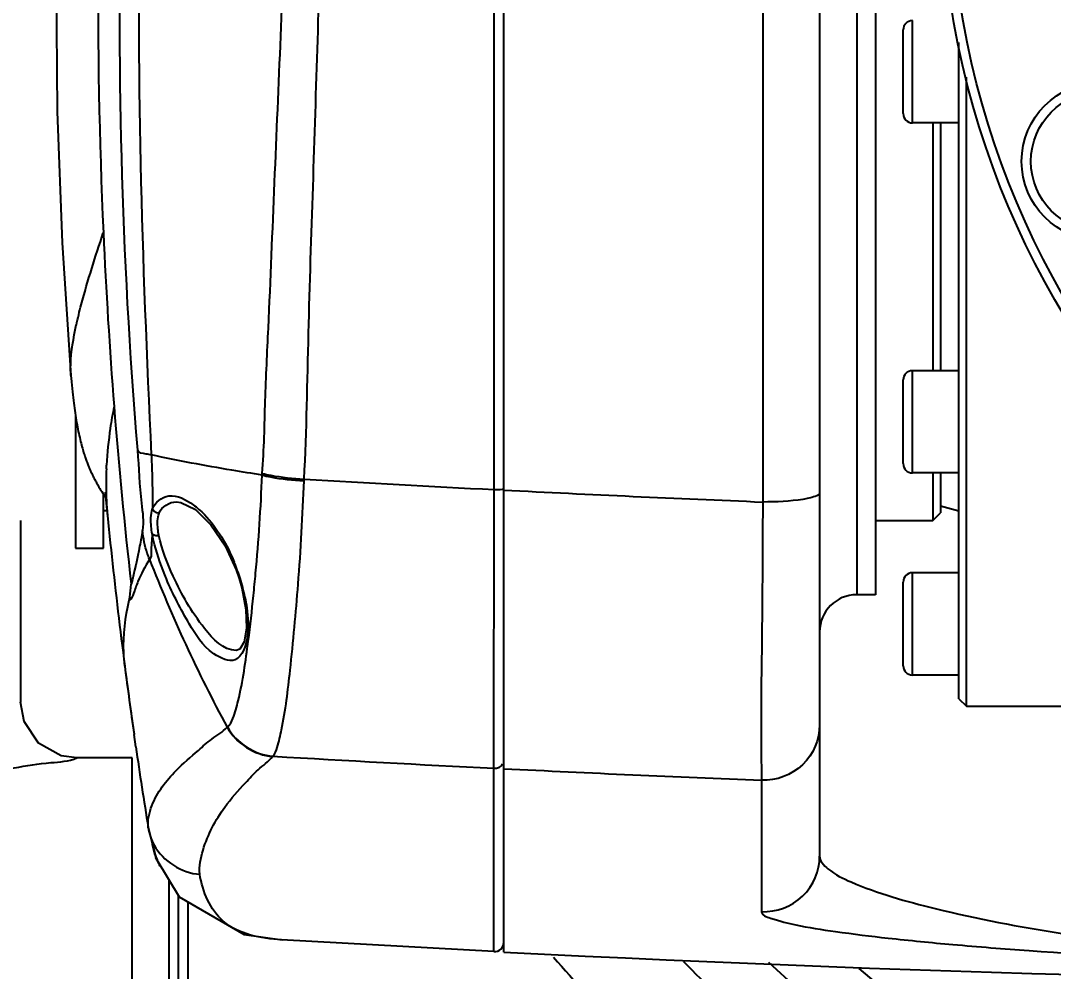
# Model space of a CAD drawing. Header units: millimetres. Extents: x 7426 to 8740, y 124 to 421.
# Drawn here: x 7938.544 to 7941.323, y 300.994 to 303.551 of the extents above; entities that cross this region are included whole.
import ezdxf

# ---------------------------------------------------------------- set-up
doc = ezdxf.new("R2010")
doc.units = ezdxf.units.MM
for name, color, linetype in [('外形图', 7, 'Continuous'), ('多重引线', 7, 'Continuous'), ('尺寸标注', 7, 'Continuous')]:
    doc.layers.add(name, color=color, linetype=linetype)
doc.styles.add('微软雅黑', font='msyh.ttc')
doc.dimstyles.new('尺寸标注_1_20比例', dxfattribs={"dimtxt": 2.1, "dimasz": 1.7, "dimexe": 0.5, "dimexo": 0.4, "dimgap": 0.5, "dimtad": 1, "dimdec": 1, "dimlfac": 20, "dimdsep": 46, "dimtxsty": '微软雅黑', "dimcen": 0.09, "dimadec": 0, "dimazin": 0, "dimtp": 0.01, "dimtm": 0.01, "dimtfac": 1, "dimtdec": 1, "dimtofl": 0, "dimtmove": 0, "dimatfit": 3, "dimfxl": 1, "dimtolj": 1, "dimarcsym": 0})

# ---------------------------------------------------------------- blocks, each defined once
blk = doc.blocks.new('*D1015')
at = {"layer": 'Defpoints', "color": 0}
for p in [(7955.019, 314.0922), (7955.019, 297.9355), (7930.6433, 285.6271)]:
    blk.add_point(p, dxfattribs=at)
at = {"layer": '尺寸标注', "color": 0, "linetype": 'Continuous', "lineweight": -2}
for p, q in [((7930.6433, 286.0271), (7930.6433, 314.5922)), ((7955.019, 298.3355), (7955.019, 314.5922)), ((7932.3433, 314.0922), (7953.319, 314.0922))]:
    blk.add_line(p, q, dxfattribs=at)
at = {"layer": '尺寸标注', "color": 0}
for points in [[(7932.3433, 314.3755), (7932.3433, 313.8088), (7930.6433, 314.0922)], [(7953.319, 313.8088), (7953.319, 314.3755), (7955.019, 314.0922)]]:
    blk.add_solid(points, dxfattribs=at)
at = {"layer": '尺寸标注', "color": 0, "insert": (7942.8312, 315.6781), "char_height": 2.1, "attachment_point": 5, "style": '微软雅黑'}
blk.add_mtext('\\A1;\\A1;487.5', dxfattribs=at)
blk = doc.blocks.new('*D1252')
at = {"layer": 'Defpoints', "color": 0}
for p in [(7955.019, 321.2126), (7955.019, 294.4815), (7929.7433, 267.4557)]:
    blk.add_point(p, dxfattribs=at)
at = {"layer": '多重引线', "color": 0, "lineweight": -2}
for p, q in [((7929.7433, 267.8557), (7929.7433, 321.7126)), ((7955.019, 294.8815), (7955.019, 321.7126)), ((7931.4433, 321.2126), (7953.319, 321.2126))]:
    blk.add_line(p, q, dxfattribs=at)
at = {"layer": '多重引线', "color": 0}
for points in [[(7931.4433, 321.496), (7931.4433, 320.9293), (7929.7433, 321.2126)], [(7953.319, 320.9293), (7953.319, 321.496), (7955.019, 321.2126)]]:
    blk.add_solid(points, dxfattribs=at)
at = {"layer": '多重引线', "color": 0, "insert": (7942.3812, 322.7986), "char_height": 2.1, "attachment_point": 5, "style": '微软雅黑'}
blk.add_mtext('\\A1;505.5', dxfattribs=at)

msp = doc.modelspace()

# ---------------------------------------------------------------- linework, layer by layer
at = {"layer": '外形图', "color": 0, "linetype": 'Continuous'}
for p, q in [((7940.6936, 306.6417), (7940.6936, 301.304)), ((7939.8436, 301.0455), (7939.8436, 306.4372)), ((7940.7936, 305.9069), (7940.7936, 302.0067)), ((7940.8436, 305.9069), (7940.8436, 302.0067)), ((7940.5406, 305.5379), (7940.5406, 302.2561)), ((7939.8179, 302.2896), (7939.8179, 305.5048)), ((7940.9186, 303.3008), (7940.9186, 303.5258)), ((7940.9436, 303.2758), (7940.9436, 303.5508)), ((7941.0686, 303.4133), (7941.0686, 303.4916)), ((7941.0686, 303.3326), (7941.0686, 303.4133)), ((7941.0886, 301.7067), (7941.0886, 303.3985)), ((7941.0686, 302.4254), (7941.0686, 303.3326)), ((7941.0686, 303.2758), (7940.9436, 303.2758)), ((7940.9986, 303.2758), (7940.9986, 302.6093)), ((7941.0186, 303.2758), (7941.0186, 302.6093)), ((7938.6549, 302.9534), (7938.6788, 302.596)), ((7940.9436, 302.3343), (7940.9436, 302.6093)), ((7941.0686, 302.6093), (7940.9436, 302.6093)), ((7938.6788, 302.5959), (7938.6794, 302.5891)), ((7938.6794, 302.5891), (7938.6802, 302.5797)), ((7938.6802, 302.5797), (7938.6811, 302.5703)), ((7940.9186, 302.3593), (7940.9186, 302.5843)), ((7938.6811, 302.5703), (7938.682, 302.5612)), ((7938.682, 302.5612), (7938.6828, 302.5526)), ((7938.6828, 302.5526), (7938.6837, 302.5445)), ((7938.6837, 302.5445), (7938.6846, 302.5368)), ((7938.6846, 302.5368), (7938.6855, 302.5294)), ((7938.6855, 302.5294), (7938.6863, 302.5223)), ((7938.6863, 302.5223), (7938.6872, 302.5154)), ((7938.6872, 302.5154), (7938.6881, 302.5087)), ((7938.6881, 302.5087), (7938.689, 302.5021)), ((7938.689, 302.5021), (7938.69, 302.4957)), ((7938.69, 302.4957), (7938.691, 302.4892)), ((7938.691, 302.4892), (7938.692, 302.4829)), ((7938.6911, 302.4887), (7938.6911, 302.1317)), ((7938.692, 302.4829), (7938.693, 302.4766)), ((7938.693, 302.4766), (7938.6941, 302.4703)), ((7938.6941, 302.4703), (7938.6952, 302.4641)), ((7938.6952, 302.4641), (7938.6964, 302.458)), ((7938.6964, 302.458), (7938.6975, 302.452)), ((7938.6975, 302.452), (7938.6987, 302.4461)), ((7938.6987, 302.4461), (7938.6999, 302.4403)), ((7938.6999, 302.4403), (7938.7012, 302.4347)), ((7938.7012, 302.4347), (7938.7024, 302.4293)), ((7938.7024, 302.4293), (7938.7036, 302.4241)), ((7938.7036, 302.4241), (7938.7048, 302.419)), ((7938.7048, 302.419), (7938.7061, 302.4142)), ((7938.7061, 302.4142), (7938.7073, 302.4096)), ((7941.0686, 302.3458), (7941.0686, 302.4254)), ((7938.7073, 302.4096), (7938.7084, 302.4052)), ((7938.7084, 302.4052), (7938.7096, 302.4011)), ((7938.7096, 302.4011), (7938.7107, 302.3971)), ((7938.7107, 302.3971), (7938.7118, 302.3933)), ((7938.7118, 302.3933), (7938.7129, 302.3897)), ((7938.7129, 302.3897), (7938.714, 302.3863)), ((7938.714, 302.3863), (7938.715, 302.383)), ((7938.715, 302.383), (7938.7161, 302.3799)), ((7938.7161, 302.3799), (7938.7171, 302.3769)), ((7938.7171, 302.3769), (7938.7181, 302.374)), ((7938.7181, 302.374), (7938.719, 302.3712)), ((7938.719, 302.3712), (7938.72, 302.3684)), ((7938.72, 302.3684), (7938.721, 302.3658)), ((7938.7224, 302.362), (7938.7233, 302.3595)), ((7938.7233, 302.3595), (7938.7243, 302.3571)), ((7938.7243, 302.3571), (7938.7252, 302.3547)), ((7938.7252, 302.3547), (7938.7262, 302.3524)), ((7938.7262, 302.3524), (7938.7271, 302.3501)), ((7938.7271, 302.3501), (7938.7281, 302.3479)), ((7938.7281, 302.3479), (7938.729, 302.3456)), ((7938.729, 302.3456), (7938.73, 302.3434)), ((7938.73, 302.3434), (7938.7309, 302.3413)), ((7938.7309, 302.3413), (7938.7319, 302.3391)), ((7938.7319, 302.3391), (7938.7328, 302.337)), ((7938.7328, 302.337), (7938.7338, 302.3349)), ((7938.7338, 302.3349), (7938.7348, 302.3328)), ((7938.7348, 302.3328), (7938.7358, 302.3307)), ((7938.7358, 302.3307), (7938.7368, 302.3286)), ((7938.7743, 302.3453), (7938.7748, 302.3553)), ((7939.1933, 302.3286), (7939.1937, 302.3329)), ((7941.0686, 302.3343), (7940.9436, 302.3343)), ((7940.9986, 302.3343), (7940.9986, 302.2067)), ((7941.0186, 302.3343), (7941.0186, 302.2267)), ((7941.0686, 301.8234), (7941.0686, 302.3458)), ((7938.7368, 302.3286), (7938.7379, 302.3265)), ((7938.7379, 302.3265), (7938.7389, 302.3243)), ((7938.7389, 302.3243), (7938.74, 302.3222)), ((7938.7417, 302.319), (7938.7428, 302.3168)), ((7938.7428, 302.3168), (7938.744, 302.3146)), ((7938.744, 302.3146), (7938.7452, 302.3123)), ((7938.7452, 302.3123), (7938.7465, 302.31)), ((7938.7465, 302.31), (7938.7479, 302.3075)), ((7938.7479, 302.3075), (7938.7493, 302.305)), ((7938.7493, 302.305), (7938.7508, 302.3024)), ((7938.7508, 302.3024), (7938.7525, 302.2996)), ((7939.3061, 302.3135), (7939.3064, 302.3179)), ((7938.7525, 302.2996), (7938.7543, 302.2964)), ((7938.7543, 302.2964), (7938.7566, 302.2928)), ((7938.7645, 302.2801), (7938.767, 302.2762)), ((7938.7661, 302.1317), (7938.7661, 302.2777)), ((7938.767, 302.2762), (7938.7724, 302.268)), ((7938.7707, 302.2823), (7938.7707, 302.2823)), ((7938.7707, 302.2823), (7938.7707, 302.2821)), ((7938.7707, 302.2821), (7938.7708, 302.2816)), ((7938.7708, 302.2816), (7938.7709, 302.2808)), ((7938.7709, 302.2808), (7938.771, 302.2797)), ((7938.771, 302.2797), (7938.7712, 302.278)), ((7938.7712, 302.278), (7938.7715, 302.2759)), ((7938.7715, 302.2759), (7938.7718, 302.273)), ((7939.8173, 301.5401), (7939.8179, 302.2896)), ((7938.7718, 302.273), (7938.7723, 302.2691)), ((7938.7723, 302.2691), (7938.773, 302.2622)), ((7938.773, 302.2622), (7938.7775, 302.2172)), ((7938.7661, 302.233), (7938.7761, 302.233)), ((7938.7754, 302.2412), (7938.7773, 302.2196)), ((7938.7773, 302.2196), (7938.7773, 302.2194)), ((7940.9986, 302.2067), (7941.0186, 302.2267)), ((7941.0686, 302.2317), (7941.0186, 302.2451)), ((7938.5435, 302.2067), (7938.5435, 301.718)), ((7938.7775, 302.2172), (7938.7776, 302.2165)), ((7940.8436, 302.2067), (7940.9986, 302.2067)), ((7938.6911, 302.1317), (7938.7661, 302.1317)), ((7939.1233, 302.0736), (7939.1312, 302.0507)), ((7940.9436, 301.7908), (7940.9436, 302.0658)), ((7941.0686, 302.0658), (7940.9436, 302.0658)), ((7939.1312, 302.0507), (7939.1384, 302.0256)), ((7940.9186, 301.8158), (7940.9186, 302.0408)), ((7940.8436, 302.0067), (7940.7936, 302.0067)), ((7939.124, 301.8567), (7939.1231, 301.8567)), ((7941.0686, 301.7908), (7941.0686, 301.8234)), ((7941.0686, 301.7908), (7940.9436, 301.7908)), ((7941.0686, 301.7267), (7941.0686, 301.7908)), ((7941.0686, 301.7267), (7941.0886, 301.7067)), ((7941.0886, 301.7067), (7941.5936, 301.7067)), ((7938.8535, 301.5979), (7938.8487, 301.6312)), ((7938.8436, 301.5684), (7938.6945, 301.568)), ((7938.8436, 291.2628), (7938.8436, 301.5684)), ((7939.2217, 301.5717), (7939.2223, 301.5723)), ((7939.8173, 301.0469), (7939.8173, 301.5401)), ((7940.5375, 301.5078), (7940.5375, 301.1542)), ((7938.8869, 301.3801), (7938.8868, 301.3805)), ((7938.8869, 301.3801), (7938.9051, 301.3069)), ((7938.8973, 301.3361), (7938.9039, 301.3102)), ((7938.9039, 301.3102), (7938.9051, 301.3069)), ((7938.9051, 301.3069), (7938.9069, 301.302)), ((7938.9098, 301.294), (7938.9076, 301.2998)), ((7938.9125, 301.2896), (7938.916, 301.2826)), ((7938.916, 301.2826), (7938.918, 301.2789)), ((7938.9436, 300.9567), (7938.9436, 301.2382)), ((7938.9686, 300.9317), (7938.9686, 301.1969)), ((7938.9936, 301.1805), (7938.9936, 300.5132)), ((7939.8173, 301.0469), (7939.2452, 301.0785))]:
    msp.add_line(p, q, dxfattribs=at)
for points in [[(7938.9549, 306.3143), (7938.8632, 305.888), (7938.779, 305.4069), (7938.7118, 304.8994), (7938.6685, 304.4187), (7938.6467, 304.0068), (7938.6392, 303.6465), (7938.6419, 303.3062), (7938.6549, 302.9534)], [(7938.721, 302.3658), (7938.7214, 302.3645), (7938.7224, 302.362)], [(7938.74, 302.3222), (7938.7406, 302.3212), (7938.7417, 302.319)], [(7938.7566, 302.2928), (7938.7579, 302.2906), (7938.7596, 302.2879), (7938.7616, 302.2846), (7938.7645, 302.2801)], [(7938.9631, 302.2567), (7938.975, 302.2552), (7939.014, 302.2355), (7939.0555, 302.195), (7939.0938, 302.1379), (7939.1233, 302.0736)], [(7938.8986, 302.2373), (7938.903, 302.2319), (7938.9091, 302.2279), (7938.9163, 302.2261)], [(7939.1384, 302.0256), (7939.1496, 301.9672), (7939.1514, 301.9174), (7939.145, 301.88), (7939.1336, 301.8604), (7939.1231, 301.8567)], [(7938.6945, 301.568), (7938.6527, 301.5737), (7938.5919, 301.6078), (7938.553, 301.6656), (7938.5435, 301.718)], [(7938.9069, 301.302), (7938.9087, 301.2977), (7938.9105, 301.2938), (7938.9121, 301.2904), (7938.9125, 301.2896)], [(7938.9098, 301.294), (7938.9704, 301.1939), (7939.145, 301.0929), (7939.2469, 301.0784)]]:
    msp.add_lwpolyline(points, dxfattribs=at)
for centre, radius in [((7943.3437, 303.9568), 2.3251), ((7943.3437, 303.9568), 2.3001), ((7941.4497, 303.1723), 0.2125), ((7941.4497, 303.1723), 0.1875)]:
    msp.add_circle(centre, radius, dxfattribs=at)
for centre, radius, start, end in [((7952.8083, 303.612), 14.0564, 170.34656, 182.57524), ((7953.0212, 303.5635), 14.2117, 171.99815, 184.71329), ((7940.9436, 303.5258), 0.025, 90, 180), ((7940.9436, 303.3008), 0.025, 180, 270), ((7952.769, 303.6146), 14.0173, 182.59235, 184.50663), ((7940.9436, 302.5843), 0.025, 90, 180), ((7952.7786, 303.6144), 14.0269, 184.50338, 186.46624), ((7939.8615, 302.297), 1.0883, 171.6975, 176.9303), ((7940.9436, 302.3593), 0.025, 180, 270), ((7939.771, 302.3017), 0.9977, 177.4892, 179.2182), ((7933.9942, 302.5411), 5.2036, 354.7443, 357.66), ((7943.3444, 370.6834), 68.4847, 266.619765, 267.048421), ((7943.3442, 370.6806), 68.4819, 267.069913, 267.65366), ((7952.7296, 303.6145), 14.0219, 185.71004, 188.13107), ((7942.6208, 303.5536), 4.003, 201.2655, 208.3891), ((7938.6343, 301.8937), 0.5239, 17.5309, 22.5091), ((7938.6552, 301.8999), 0.5021, 11.6254, 17.5777), ((7933.3834, 302.5934), 5.8166, 354.19131, 354.78222), ((7940.9436, 302.0408), 0.025, 90, 180), ((7934.7734, 302.4467), 4.4189, 352.6689, 354.2592), ((7940.7936, 301.9067), 0.1, 90, 180), ((7952.7301, 303.6145), 14.0224, 187.37321, 188.13102), ((7940.9436, 301.8158), 0.025, 180, 270), ((7939.0873, 301.6633), 0.0178, 312.4751, 316.0839), ((7952.7321, 303.6148), 14.0244, 188.2686, 189.16737), ((7943.3447, 372.2665), 70.8144, 266.66273, 267.144836), ((7943.3443, 372.2591), 70.8069, 267.16613, 267.728199), ((7939.0357, 301.4047), 0.1509, 189.2517, 208.4299), ((7939.0363, 301.3455), 0.1366, 188.7854, 195.0557), ((7939.0333, 301.3448), 0.1335, 195.0698, 196.4119), ((7939.0674, 301.3664), 0.1729, 200.1355, 200.9072), ((7939.0302, 301.3438), 0.1303, 198.0682, 199.722), ((7940.5437, 301.304), 0.1499, 267.6419, 359.969), ((7939.0197, 301.3395), 0.1189, 202.5224, 207.1356), ((7939.8186, 301.0718), 0.025, 267.0709, 0), ((7943.3437, 369.965), 69.0083, 267.092708, 272.907292), ((7943.3437, 303.9568), 4.4597, 220.9843, 227.6705), ((7943.3437, 303.9568), 4.2097, 224.2347, 227.6705), ((7943.3437, 303.9568), 4.0501, 226.51, 313.3167), ((7943.3437, 303.9568), 3.9001, 229.2788, 310.7433)]:
    msp.add_arc(centre, radius, start, end, dxfattribs=at)
for points, knots in [([(7938.9924, 305.5262), (7938.9295, 305.0031), (7938.8345, 303.9556), (7938.8701, 302.905), (7938.8951, 302.3829)], [0, 0, 0, 0, 0.502018, 1, 1, 1, 1]), ([(7939.1937, 302.3329), (7939.1989, 302.3978), (7939.2006, 302.5283), (7939.2136, 302.7891), (7939.232, 303.2472), (7939.2729, 304.1674), (7939.3025, 304.9573), (7939.3234, 305.4848)], [0, 0, 0, 0, 0.061956, 0.123997, 0.248324, 0.497916, 1, 1, 1, 1]), ([(7939.3064, 302.3179), (7939.3133, 302.4486), (7939.317, 302.7108), (7939.3352, 303.2358), (7939.3621, 304.1585), (7939.4041, 304.9493), (7939.431, 305.4773)], [0, 0, 0, 0, 0.124198, 0.248688, 0.498414, 1, 1, 1, 1]), ([(7938.6934, 302.7321), (7938.6974, 302.7504), (7938.7181, 302.8341), (7938.7447, 302.9163), (7938.766, 302.9803)], [0, 0, 0, 0, 0.217636, 1, 1, 1, 1]), ([(7938.6788, 302.596), (7938.678, 302.6058), (7938.6774, 302.6517), (7938.6856, 302.6972), (7938.6933, 302.7322)], [0, 0, 0, 0, 0.216303, 1, 1, 1, 1]), ([(7938.8951, 302.3829), (7938.8905, 302.3835), (7938.8783, 302.3859), (7938.8606, 302.3876), (7938.8576, 302.3957)], [0, 0, 0, 0, 0.352521, 1, 1, 1, 1]), ([(7938.8576, 302.3957), (7938.8616, 302.3481), (7938.8638, 302.2764), (7938.8756, 302.2034), (7938.8714, 302.1792)], [0, 0, 0, 0, 0.659988, 1, 1, 1, 1]), ([(7938.8951, 302.3829), (7938.8957, 302.3698), (7938.8977, 302.3213), (7938.8986, 302.2727), (7938.8986, 302.2373)], [0, 0, 0, 0, 0.271129, 1, 1, 1, 1]), ([(7939.1935, 302.3286), (7939.1663, 302.3328), (7939.0665, 302.3487), (7938.9671, 302.3672), (7938.8951, 302.3829)], [0, 0, 0, 0, 0.27164, 1, 1, 1, 1]), ([(7939.1937, 302.3329), (7939.2012, 302.331), (7939.2384, 302.3232), (7939.2763, 302.3196), (7939.3064, 302.3179)], [0, 0, 0, 0, 0.205552, 1, 1, 1, 1]), ([(7939.1933, 302.3286), (7939.2008, 302.3266), (7939.238, 302.3186), (7939.276, 302.315), (7939.3061, 302.3135)], [0, 0, 0, 0, 0.205611, 1, 1, 1, 1]), ([(7939.2223, 301.5723), (7939.2285, 301.5786), (7939.2366, 301.6036), (7939.2545, 301.6795), (7939.2721, 301.8273), (7939.293, 302.0501), (7939.3027, 302.2206), (7939.3061, 302.3135)], [0, 0, 0, 0, 0.035431, 0.100674, 0.316574, 0.627325, 1, 1, 1, 1]), ([(7938.8986, 302.2373), (7938.9045, 302.2551), (7938.9469, 302.2873), (7938.9888, 302.2624), (7939.0075, 302.2489)], [0, 0, 0, 0, 0.447715, 1, 1, 1, 1]), ([(7940.6936, 302.2809), (7940.6936, 302.2758), (7940.6737, 302.2676), (7940.6274, 302.2588), (7940.5766, 302.256), (7940.5406, 302.2561)], [0, 0, 0, 0, 0.095965, 0.313342, 1, 1, 1, 1]), ([(7939.0075, 302.2489), (7939.0184, 302.241), (7939.0661, 302.1981), (7939.099, 302.1408), (7939.1183, 302.0943)], [0, 0, 0, 0, 0.21074, 1, 1, 1, 1]), ([(7940.5406, 302.2561), (7940.54, 302.1629), (7940.5394, 301.9135), (7940.5343, 301.664), (7940.5375, 301.5078)], [0, 0, 0, 0, 0.373767, 1, 1, 1, 1]), ([(7938.8976, 302.1703), (7938.8964, 302.1768), (7938.8932, 302.1989), (7938.8935, 302.2222), (7938.8986, 302.2373)], [0, 0, 0, 0, 0.29202, 1, 1, 1, 1]), ([(7938.9156, 302.1662), (7938.9144, 302.172), (7938.9113, 302.1917), (7938.9114, 302.2128), (7938.9163, 302.2261)], [0, 0, 0, 0, 0.290634, 1, 1, 1, 1]), ([(7938.8714, 302.1792), (7938.869, 302.1653), (7938.86, 302.1169), (7938.8496, 302.0688), (7938.8409, 302.0347)], [0, 0, 0, 0, 0.286253, 1, 1, 1, 1]), ([(7938.8904, 302.1017), (7938.8882, 302.1072), (7938.879, 302.1322), (7938.8736, 302.1586), (7938.8714, 302.1792)], [0, 0, 0, 0, 0.222086, 1, 1, 1, 1]), ([(7938.8976, 302.1704), (7938.897, 302.1539), (7938.8937, 302.133), (7938.8952, 302.1061), (7938.8904, 302.1017)], [0, 0, 0, 0, 0.715679, 1, 1, 1, 1]), ([(7938.8975, 302.1707), (7938.8994, 302.1686), (7938.9058, 302.1662), (7938.9121, 302.1658), (7938.9156, 302.1662)], [0, 0, 0, 0, 0.440379, 1, 1, 1, 1]), ([(7938.9358, 302.0492), (7938.9233, 302.0794), (7938.9088, 302.1194), (7938.8993, 302.1607), (7938.8976, 302.1704)], [0, 0, 0, 0, 0.768954, 1, 1, 1, 1]), ([(7938.8904, 302.1017), (7938.8782, 302.083), (7938.8616, 302.0521), (7938.8494, 302.0153), (7938.8423, 301.9945), (7938.8355, 301.9919)], [0, 0, 0, 0, 0.544264, 0.82271, 1, 1, 1, 1]), ([(7939.1231, 301.8567), (7939.0886, 301.8575), (7939.018, 301.9339), (7938.9766, 302.007), (7938.9539, 302.0567)], [0, 0, 0, 0, 0.386429, 1, 1, 1, 1]), ([(7938.8355, 301.9919), (7938.8361, 301.9947), (7938.8384, 302.0089), (7938.8398, 302.0232), (7938.8409, 302.0347)], [0, 0, 0, 0, 0.194803, 1, 1, 1, 1]), ([(7939.1534, 301.8932), (7939.1503, 301.8702), (7939.1309, 301.8129), (7939.0416, 301.8536), (7938.9917, 301.9362), (7938.9532, 302.0075), (7938.9358, 302.0492)], [0, 0, 0, 0, 0.188901, 0.35129, 0.63276, 1, 1, 1, 1]), ([(7939.147, 302.0011), (7939.149, 301.9913), (7939.1551, 301.9557), (7939.1569, 301.9191), (7939.1534, 301.8932)], [0, 0, 0, 0, 0.277674, 1, 1, 1, 1]), ([(7938.8236, 301.815), (7938.8221, 301.8271), (7938.8181, 301.8863), (7938.8253, 301.9459), (7938.8355, 301.9919)], [0, 0, 0, 0, 0.205194, 1, 1, 1, 1]), ([(7939.1001, 301.6509), (7939.1074, 301.6562), (7939.1183, 301.6812), (7939.1394, 301.7569), (7939.1492, 301.8286), (7939.1562, 301.8829)], [0, 0, 0, 0, 0.112204, 0.317811, 1, 1, 1, 1]), ([(7938.8868, 301.3805), (7938.8847, 301.4003), (7938.8987, 301.4593), (7938.9513, 301.5288), (7939.0138, 301.5803), (7939.058, 301.621), (7939.0876, 301.6374), (7939.0992, 301.6503)], [0, 0, 0, 0, 0.168385, 0.491939, 0.720095, 0.852882, 1, 1, 1, 1]), ([(7940.6936, 301.6572), (7940.6936, 301.6181), (7940.6597, 301.5364), (7940.5767, 301.5062), (7940.5375, 301.5078)], [0, 0, 0, 0, 0.499351, 1, 1, 1, 1]), ([(7937.8022, 301.4556), (7938.0119, 301.468), (7938.2901, 301.4883), (7938.5807, 301.5543), (7938.673, 301.5582), (7938.6945, 301.568)], [0, 0, 0, 0, 0.700443, 0.921121, 1, 1, 1, 1]), ([(7939.0255, 301.2548), (7939.0231, 301.2766), (7939.0371, 301.3423), (7939.0811, 301.4264), (7939.1402, 301.492), (7939.1823, 301.5381), (7939.2105, 301.558), (7939.2217, 301.5717)], [0, 0, 0, 0, 0.171703, 0.510549, 0.734559, 0.861229, 1, 1, 1, 1]), ([(7938.9059, 301.3047), (7938.907, 301.3018), (7938.9092, 301.2965), (7938.9116, 301.2914), (7938.9128, 301.289)], [0, 0, 0, 0, 0.540142, 1, 1, 1, 1]), ([(7940.6936, 301.304), (7940.6936, 301.2903), (7940.7238, 301.2589), (7940.8262, 301.2105), (7941.0407, 301.1492), (7941.3883, 301.0842), (7941.6636, 301.0525), (7941.8234, 301.0401)], [0, 0, 0, 0, 0.034715, 0.095785, 0.296896, 0.592114, 1, 1, 1, 1]), ([(7938.9128, 301.289), (7938.9148, 301.2848), (7938.9235, 301.2694), (7938.9154, 301.2822), (7938.9139, 301.2853)], [0, 0, 0, 0, 0.577424, 1, 1, 1, 1]), ([(7939.2452, 301.0785), (7939.1905, 301.0818), (7939.0777, 301.1025), (7939.0329, 301.2084), (7939.0255, 301.2548)], [0, 0, 0, 0, 0.537727, 1, 1, 1, 1]), ([(7940.5375, 301.1542), (7940.5375, 301.1444), (7940.5801, 301.1306), (7940.6383, 301.1156), (7940.7491, 301.0984), (7940.8881, 301.0814), (7941.0625, 301.0645), (7941.3636, 301.0408), (7941.6076, 301.0278), (7941.783, 301.0208)], [0, 0, 0, 0, 0.023545, 0.079464, 0.165656, 0.279156, 0.417931, 0.581623, 1, 1, 1, 1])]:
    msp.add_open_spline(points, degree=3, knots=knots, dxfattribs=at)
for points in [[(7938.795, 302.5129), (7938.7909, 302.4935), (7938.7875, 302.4739), (7938.7846, 302.4542)], [(7938.7734, 302.3152), (7938.7731, 302.2905), (7938.7737, 302.2658), (7938.7754, 302.2411)], [(7939.8179, 302.2896), (7939.8252, 302.2895), (7939.8461, 302.2893), (7939.8395, 302.2921)], [(7938.9163, 302.2261), (7938.9227, 302.2435), (7938.9441, 302.2567), (7938.9626, 302.2567)], [(7938.9539, 302.0567), (7938.9378, 302.0919), (7938.9232, 302.1283), (7938.9156, 302.1662)], [(7939.0992, 301.6503), (7939.1224, 301.6077), (7939.1733, 301.5749), (7939.2217, 301.5717)], [(7939.1001, 301.651), (7939.1232, 301.6083), (7939.174, 301.5755), (7939.2223, 301.5723)], [(7939.8173, 301.5401), (7939.8259, 301.5396), (7939.84, 301.5436), (7939.84, 301.5521)], [(7938.903, 301.3329), (7938.9261, 301.2903), (7938.9772, 301.2578), (7939.0255, 301.2548)]]:
    msp.add_open_spline(points, degree=3, dxfattribs=at)

# ---------------------------------------------------------------- dimensions: what is measured, and where the dimension line sits
at = {"layer": '多重引线'}
dim = msp.add_linear_dim(base=(7955.019, 321.2126), p1=(7929.7433, 267.4557), p2=(7955.019, 294.4815), dimstyle='尺寸标注_1_20比例', dxfattribs=at)
dim.commit()
dim.dimension.update_dxf_attribs({"geometry": '*D1252', "text_midpoint": (7942.3812, 322.7986)})
at = {"layer": '尺寸标注', "color": 0, "linetype": 'Continuous'}
dim = msp.add_linear_dim(base=(7955.019, 314.0922), p1=(7930.6433, 285.6271), p2=(7955.019, 297.9355), text='\\A1;487.5', dimstyle='尺寸标注_1_20比例', override={"dimtxsty": '微软雅黑'}, dxfattribs=at)
dim.commit()
dim.dimension.update_dxf_attribs({"geometry": '*D1015', "text_midpoint": (7942.8312, 315.6781)})

doc.saveas('drawing.dxf')
